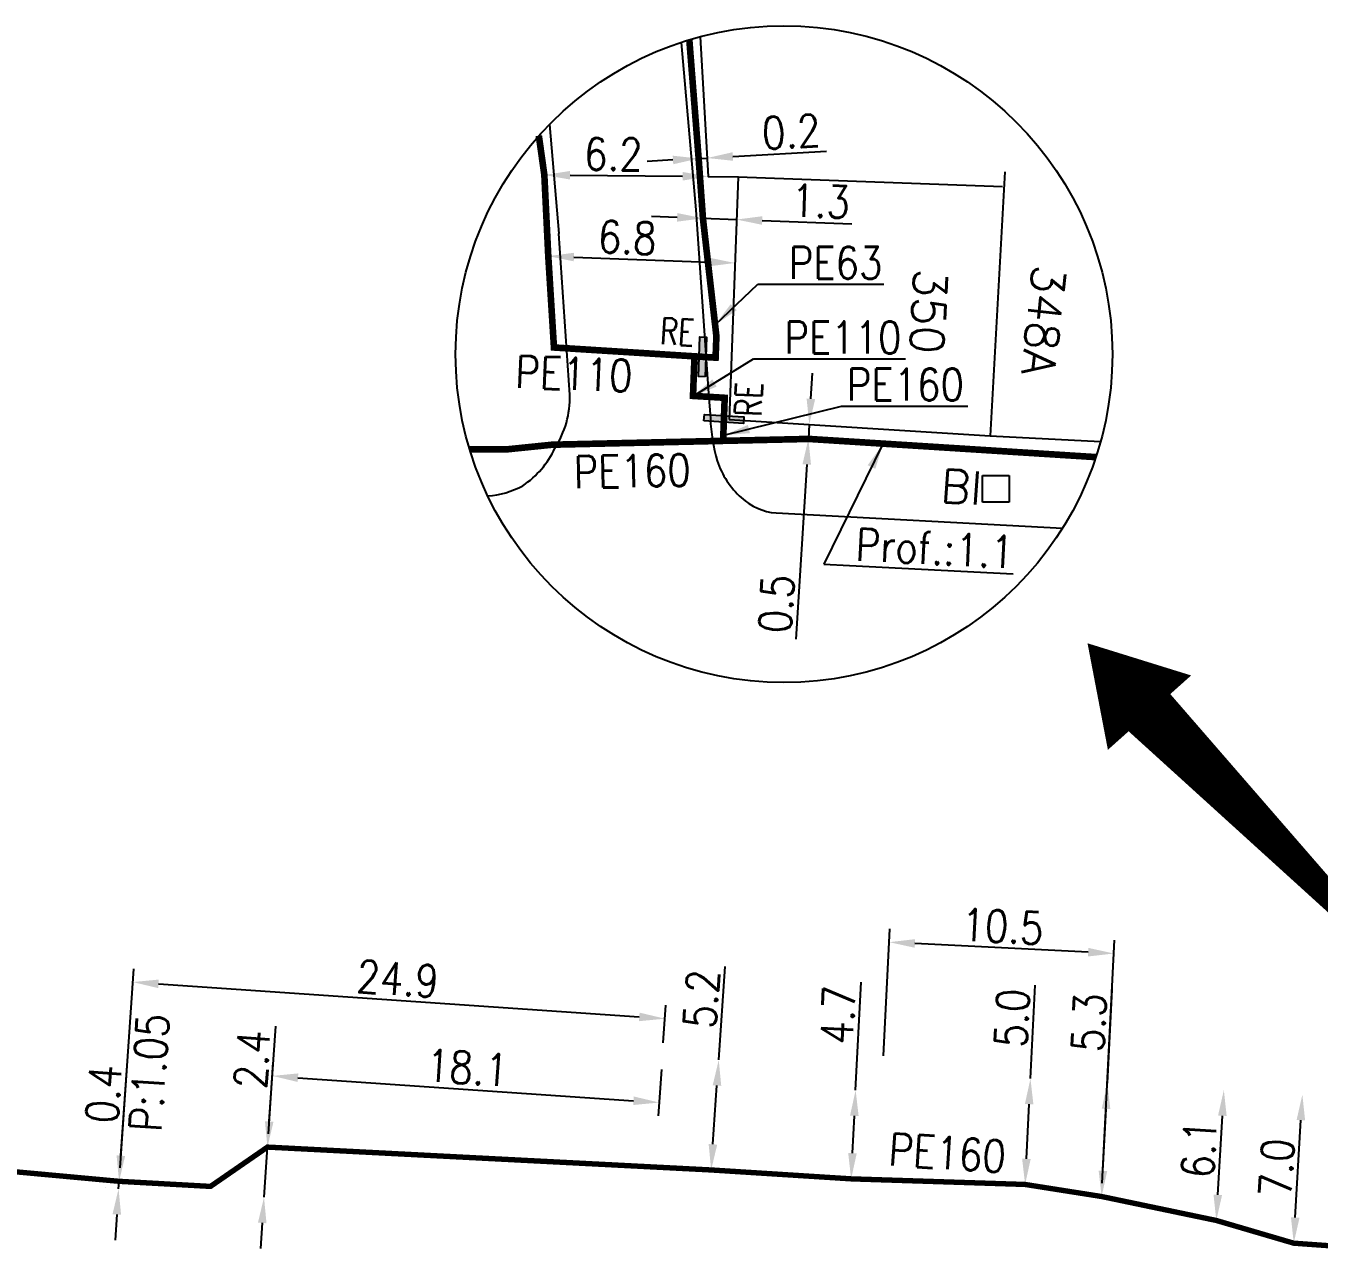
# Model space of a CAD drawing. Header units: millimetres. Extents: x 145011 to 146000, y 128282 to 128813.
# Drawn here: x 145407.6 to 145468, y 128415.7 to 128473.1 of the extents above; entities that cross this region are included whole.
import ezdxf
from ezdxf.enums import TextEntityAlignment as Align

# ---------------------------------------------------------------- set-up
doc = ezdxf.new("R2010")
doc.units = ezdxf.units.MM
doc.header["$PDMODE"] = 34
doc.linetypes.add('L_100_PE', pattern=[14, 10, -1.5, 1, -1.5])
doc.layers.get('0').update_dxf_attribs({"linetype": 'CONTINUOUS'})
doc.layers.get('DEFPOINTS').update_dxf_attribs({"linetype": 'CONTINUOUS'})
doc.layers.add('L_140', color=3, linetype='CONTINUOUS')
doc.layers.add('L_340', color=7, linetype='CONTINUOUS')
doc.styles.get("Standard").update_dxf_attribs({"font": 'romans.shx', "width": 0.85})
doc.dimstyles.get("Standard").update_dxf_attribs({"dimtxt": 1.5, "dimasz": 1.2, "dimexe": 0.625, "dimexo": 0.625, "dimgap": 0.25, "dimtad": 1, "dimdec": 1, "dimzin": 0, "dimdsep": 46, "dimtxsty": 'Standard', "dimcen": -0.5, "dimadec": 0, "dimazin": 0, "dimtfac": 1, "dimtdec": 1, "dimtmove": 0, "dimatfit": 3, "dimfxl": 0, "dimtolj": 1, "dimtzin": 0, "dimarcsym": 0})

# ---------------------------------------------------------------- blocks, each defined once
blk = doc.blocks.new('*D38')
at = {"layer": 'DEFPOINTS', "color": 0, "linetype": 'Continuous', "transparency": 16777216}
for p in [(145447.95, 128430.325), (145447.65, 128424.392), (145457.864, 128418.449)]:
    blk.add_point(p, dxfattribs=at)
at = {"layer": 'L_140', "color": 0, "linetype": 'Continuous', "lineweight": -2, "transparency": 16777216}
for p, q in [((145447.682, 128425.016), (145447.981, 128430.949)), ((145457.896, 128419.073), (145458.468, 128430.421)), ((145457.238, 128429.857), (145449.148, 128430.265))]:
    blk.add_line(p, q, dxfattribs=at)
at = {"layer": 'L_140', "color": 0, "linetype": 'Continuous', "transparency": 16777216}
for points in [[(145449.158, 128430.465), (145449.138, 128430.065), (145447.95, 128430.325)], [(145457.248, 128430.057), (145457.228, 128429.657), (145458.436, 128429.796)]]:
    blk.add_solid(points, dxfattribs=at)
at = {"layer": 'L_140', "color": 0, "linetype": 'Continuous', "transparency": 16777216, "insert": (145453.243, 128431.06), "char_height": 1.5, "attachment_point": 5, "rotation": 357.11333}
blk.add_mtext('\\A1;10.5', dxfattribs=at)
blk = doc.blocks.new('*D39')
at = {"layer": 'DEFPOINTS', "color": 0, "linetype": 'Continuous', "transparency": 16777216}
for p in [(145454.541, 128423.955), (145454.541, 128423.955), (145454.292, 128419.012)]:
    blk.add_point(p, dxfattribs=at)
at = {"layer": 'L_140', "color": 0, "linetype": 'Continuous', "lineweight": -2, "transparency": 16777216}
for p, q in [((145454.541, 128423.955), (145454.761, 128428.321)), ((145454.352, 128420.21), (145454.48, 128422.757))]:
    blk.add_line(p, q, dxfattribs=at)
at = {"layer": 'L_140', "color": 0, "linetype": 'Continuous', "transparency": 16777216}
for points in [[(145454.281, 128422.767), (145454.68, 128422.747), (145454.541, 128423.955)], [(145454.152, 128420.22), (145454.552, 128420.2), (145454.292, 128419.012)]]:
    blk.add_solid(points, dxfattribs=at)
at = {"layer": 'L_140', "color": 0, "linetype": 'Continuous', "transparency": 16777216, "insert": (145453.682, 128426.788), "char_height": 1.5, "attachment_point": 5, "rotation": 87.11333}
blk.add_mtext('\\A1;5.0', dxfattribs=at)
blk = doc.blocks.new('*D40')
at = {"layer": 'DEFPOINTS', "color": 0, "linetype": 'Continuous', "transparency": 16777216}
for p in [(145458.131, 128423.742), (145458.131, 128423.742), (145457.864, 128418.449)]:
    blk.add_point(p, dxfattribs=at)
at = {"layer": 'L_140', "color": 0, "linetype": 'Continuous', "lineweight": -2, "transparency": 16777216}
for p, q in [((145458.131, 128423.742), (145458.351, 128428.108)), ((145457.924, 128419.647), (145458.071, 128422.543))]:
    blk.add_line(p, q, dxfattribs=at)
at = {"layer": 'L_140', "color": 0, "linetype": 'Continuous', "transparency": 16777216}
for points in [[(145457.871, 128422.553), (145458.27, 128422.533), (145458.131, 128423.742)], [(145457.725, 128419.657), (145458.124, 128419.637), (145457.864, 128418.449)]]:
    blk.add_solid(points, dxfattribs=at)
at = {"layer": 'L_140', "color": 0, "linetype": 'Continuous', "transparency": 16777216, "insert": (145457.273, 128426.574), "char_height": 1.5, "attachment_point": 5, "rotation": 87.11333}
blk.add_mtext('\\A1;5.3', dxfattribs=at)
blk = doc.blocks.new('*D41')
at = {"layer": 'DEFPOINTS', "color": 0, "linetype": 'Continuous', "transparency": 16777216}
for p in [(145446.38, 128423.418), (145446.38, 128423.418), (145446.171, 128419.274)]:
    blk.add_point(p, dxfattribs=at)
at = {"layer": 'L_140', "color": 0, "linetype": 'Continuous', "lineweight": -2, "transparency": 16777216}
for p, q in [((145446.38, 128423.418), (145446.634, 128428.453)), ((145446.232, 128420.472), (145446.32, 128422.22))]:
    blk.add_line(p, q, dxfattribs=at)
at = {"layer": 'L_140', "color": 0, "linetype": 'Continuous', "transparency": 16777216}
for points in [[(145446.12, 128422.23), (145446.52, 128422.21), (145446.38, 128423.418)], [(145446.032, 128420.482), (145446.431, 128420.462), (145446.171, 128419.274)]]:
    blk.add_solid(points, dxfattribs=at)
at = {"layer": 'L_140', "color": 0, "linetype": 'Continuous', "transparency": 16777216, "insert": (145445.555, 128426.92), "char_height": 1.5, "attachment_point": 5, "rotation": 87.11333}
blk.add_mtext('\\A1;4.7', dxfattribs=at)
blk = doc.blocks.new('*D42')
at = {"layer": 'DEFPOINTS', "color": 0, "linetype": 'Continuous', "transparency": 16777216}
for p in [(145439.99, 128424.826), (145439.99, 128424.826), (145439.636, 128419.689)]:
    blk.add_point(p, dxfattribs=at)
at = {"layer": 'L_140', "color": 0, "linetype": 'Continuous', "lineweight": -2, "transparency": 16777216}
for p, q in [((145439.99, 128424.826), (145440.29, 128429.188)), ((145439.718, 128420.886), (145439.907, 128423.629))]:
    blk.add_line(p, q, dxfattribs=at)
at = {"layer": 'L_140', "color": 0, "linetype": 'Continuous', "transparency": 16777216}
for points in [[(145439.708, 128423.643), (145440.107, 128423.616), (145439.99, 128424.826)], [(145439.519, 128420.899), (145439.918, 128420.872), (145439.636, 128419.689)]]:
    blk.add_solid(points, dxfattribs=at)
at = {"layer": 'L_140', "color": 0, "linetype": 'Continuous', "transparency": 16777216, "insert": (145439.183, 128427.674), "char_height": 1.5, "attachment_point": 5, "rotation": 86.0649}
blk.add_mtext('\\A1;5.2', dxfattribs=at)
blk = doc.blocks.new('*D43')
at = {"layer": 'DEFPOINTS', "color": 0, "linetype": 'Continuous', "transparency": 16777216}
for p in [(145437.358, 128425.007), (145437.209, 128422.838), (145418.923, 128420.757)]:
    blk.add_point(p, dxfattribs=at)
at = {"layer": 'L_140', "color": 0, "linetype": 'Continuous', "lineweight": -2, "transparency": 16777216}
for p, q in [((145418.966, 128421.38), (145419.195, 128424.704)), ((145437.315, 128424.384), (145437.166, 128422.215)), ((145420.349, 128423.998), (145436.012, 128422.921))]:
    blk.add_line(p, q, dxfattribs=at)
at = {"layer": 'L_140', "color": 0, "linetype": 'Continuous', "transparency": 16777216}
for points in [[(145420.363, 128424.198), (145420.335, 128423.799), (145419.152, 128424.08)], [(145436.026, 128423.12), (145435.998, 128422.721), (145437.209, 128422.838)]]:
    blk.add_solid(points, dxfattribs=at)
at = {"layer": 'L_140', "color": 0, "linetype": 'Continuous', "transparency": 16777216, "insert": (145428.249, 128424.457), "char_height": 1.5, "attachment_point": 5, "rotation": 356.0649}
blk.add_mtext('\\A1;18.1', dxfattribs=at)
blk = doc.blocks.new('*D44')
at = {"layer": 'DEFPOINTS', "color": 0, "linetype": 'Continuous', "transparency": 16777216}
for p in [(145411.997, 128419.159), (145411.973, 128418.81), (145411.973, 128418.81)]:
    blk.add_point(p, dxfattribs=at)
at = {"layer": 'L_140', "color": 0, "linetype": 'Continuous', "lineweight": -2, "transparency": 16777216}
for p, q in [((145412.079, 128420.356), (145412.384, 128424.778)), ((145411.374, 128419.202), (145411.374, 128419.202)), ((145411.973, 128418.81), (145411.997, 128419.159)), ((145411.35, 128418.853), (145411.35, 128418.853)), ((145411.891, 128417.612), (145411.808, 128416.415))]:
    blk.add_line(p, q, dxfattribs=at)
at = {"layer": 'L_140', "color": 0, "linetype": 'Continuous', "transparency": 16777216}
for points in [[(145411.88, 128420.37), (145412.279, 128420.342), (145411.997, 128419.159)], [(145411.691, 128417.626), (145412.09, 128417.599), (145411.973, 128418.81)]]:
    blk.add_solid(points, dxfattribs=at)
at = {"layer": 'L_140', "color": 0, "linetype": 'Continuous', "transparency": 16777216, "insert": (145411.275, 128423.234), "char_height": 1.5, "attachment_point": 5, "rotation": 86.0649}
blk.add_mtext('\\A1;0.4', dxfattribs=at)
blk = doc.blocks.new('*D45')
at = {"layer": 'DEFPOINTS', "color": 0, "linetype": 'Continuous', "transparency": 16777216}
for p in [(145418.923, 128420.757), (145418.762, 128418.412), (145418.762, 128418.412)]:
    blk.add_point(p, dxfattribs=at)
at = {"layer": 'L_140', "color": 0, "linetype": 'Continuous', "lineweight": -2, "transparency": 16777216}
for p, q in [((145419.005, 128421.954), (145419.311, 128426.397)), ((145418.762, 128418.412), (145418.923, 128420.757)), ((145418.68, 128417.215), (145418.597, 128416.018))]:
    blk.add_line(p, q, dxfattribs=at)
at = {"layer": 'L_140', "color": 0, "linetype": 'Continuous', "transparency": 16777216}
for points in [[(145418.806, 128421.968), (145419.205, 128421.94), (145418.923, 128420.757)], [(145418.48, 128417.229), (145418.879, 128417.201), (145418.762, 128418.412)]]:
    blk.add_solid(points, dxfattribs=at)
at = {"layer": 'L_140', "color": 0, "linetype": 'Continuous', "transparency": 16777216, "insert": (145418.203, 128424.854), "char_height": 1.5, "attachment_point": 5, "rotation": 86.0649}
blk.add_mtext('\\A1;2.4', dxfattribs=at)
blk = doc.blocks.new('*D47')
at = {"layer": 'DEFPOINTS', "color": 0, "linetype": 'Continuous', "transparency": 16777216}
for p in [(145437.478, 128426.753), (145437.358, 128425.007), (145411.997, 128419.159)]:
    blk.add_point(p, dxfattribs=at)
at = {"layer": 'L_140', "color": 0, "linetype": 'Continuous', "lineweight": -2, "transparency": 16777216}
for p, q in [((145412.04, 128419.782), (145412.68, 128429.086)), ((145413.834, 128428.38), (145436.281, 128426.836)), ((145437.401, 128425.631), (145437.521, 128427.377))]:
    blk.add_line(p, q, dxfattribs=at)
at = {"layer": 'L_140', "color": 0, "linetype": 'Continuous', "transparency": 16777216}
for points in [[(145413.848, 128428.579), (145413.821, 128428.18), (145412.637, 128428.462)], [(145436.295, 128427.035), (145436.268, 128426.636), (145437.478, 128426.753)]]:
    blk.add_solid(points, dxfattribs=at)
at = {"layer": 'L_140', "color": 0, "linetype": 'Continuous', "transparency": 16777216, "insert": (145425.006, 128428.614), "char_height": 1.5, "attachment_point": 5, "rotation": 356.0649}
blk.add_mtext('\\A1;24.9', dxfattribs=at)
blk = doc.blocks.new('*D91')
at = {"layer": 'DEFPOINTS', "color": 0, "linetype": 'Continuous', "transparency": 16777216}
for p in [(145463.569, 128423.421), (145463.569, 128423.421), (145463.217, 128417.331)]:
    blk.add_point(p, dxfattribs=at)
at = {"layer": 'L_140', "color": 0, "linetype": 'Continuous', "lineweight": -2, "transparency": 16777216}
blk.add_line((145463.286, 128418.529), (145463.5, 128422.223), dxfattribs=at)
at = {"layer": 'L_140', "color": 0, "linetype": 'Continuous', "transparency": 16777216}
for points in [[(145463.3, 128422.234), (145463.7, 128422.211), (145463.569, 128423.421)], [(145463.087, 128418.54), (145463.486, 128418.517), (145463.217, 128417.331)]]:
    blk.add_solid(points, dxfattribs=at)
at = {"layer": 'L_140', "color": 0, "linetype": 'Continuous', "transparency": 16777216, "insert": (145462.409, 128420.675), "char_height": 1.5, "attachment_point": 5, "rotation": 86.68761}
blk.add_mtext('\\A1;6.1', dxfattribs=at)
blk = doc.blocks.new('*D173')
at = {"layer": 'DEFPOINTS', "color": 0, "linetype": 'Continuous', "transparency": 16777216}
for p in [(145467.234, 128423.208), (145467.234, 128423.208), (145466.832, 128416.27)]:
    blk.add_point(p, dxfattribs=at)
at = {"layer": 'L_140', "color": 0, "linetype": 'Continuous', "lineweight": -2, "transparency": 16777216}
for p, q in [((145466.901, 128417.468), (145467.164, 128422.011)), ((145467.456, 128416.234), (145467.456, 128416.234))]:
    blk.add_line(p, q, dxfattribs=at)
at = {"layer": 'L_140', "color": 0, "linetype": 'Continuous', "transparency": 16777216}
for points in [[(145466.965, 128422.022), (145467.364, 128421.999), (145467.234, 128423.208)], [(145466.702, 128417.48), (145467.101, 128417.457), (145466.832, 128416.27)]]:
    blk.add_solid(points, dxfattribs=at)
at = {"layer": 'L_140', "color": 0, "linetype": 'Continuous', "transparency": 16777216, "insert": (145466.034, 128419.797), "char_height": 1.5, "attachment_point": 5, "rotation": 86.68643}
blk.add_mtext('\\A1;7.0', dxfattribs=at)
blk = doc.blocks.new('t112o')
at = {"color": 0, "linetype": 'Continuous'}
for p, q in [((-0.5, 0.5), (0.5, 0.5)), ((-0.5, -0.5), (-0.5, 0.5)), ((0.5, 0.5), (0.5, -0.5)), ((0.5, -0.5), (-0.5, -0.5))]:
    blk.add_line(p, q, dxfattribs=at)
blk = doc.blocks.new('*D222')
at = {"layer": 'DEFPOINTS', "color": 0, "linetype": 'Continuous', "transparency": 16777216}
for p in [(145439.052, 128466.917), (145439.452, 128466.94), (145439.452, 128466.94)]:
    blk.add_point(p, dxfattribs=at)
at = {"layer": 'L_140', "color": 0, "linetype": 'Continuous', "lineweight": -2, "transparency": 16777216}
for p, q in [((145440.65, 128467.009), (145445.014, 128467.26)), ((145437.854, 128466.848), (145436.656, 128466.78)), ((145439.052, 128466.917), (145439.452, 128466.94))]:
    blk.add_line(p, q, dxfattribs=at)
at = {"layer": 'L_140', "color": 0, "linetype": 'Continuous', "transparency": 16777216}
for points in [[(145440.638, 128467.209), (145440.661, 128466.81), (145439.452, 128466.94)], [(145437.843, 128467.048), (145437.866, 128466.649), (145439.052, 128466.917)]]:
    blk.add_solid(points, dxfattribs=at)
at = {"layer": 'L_140', "color": 0, "linetype": 'Continuous', "transparency": 16777216, "insert": (145443.374, 128468.168), "char_height": 1.5, "attachment_point": 5, "rotation": 3.29238}
blk.add_mtext('\\A1;0.2', dxfattribs=at)
blk = doc.blocks.new('*D223')
at = {"layer": 'DEFPOINTS', "color": 0, "linetype": 'Continuous', "transparency": 16777216}
for p in [(145439.252, 128464.124), (145440.821, 128464.066), (145440.821, 128464.066)]:
    blk.add_point(p, dxfattribs=at)
at = {"layer": 'L_140', "color": 0, "linetype": 'Continuous', "lineweight": -2, "transparency": 16777216}
for p, q in [((145438.053, 128464.168), (145436.853, 128464.212)), ((145439.252, 128464.124), (145440.821, 128464.066)), ((145442.02, 128464.022), (145446.207, 128463.868))]:
    blk.add_line(p, q, dxfattribs=at)
at = {"layer": 'L_140', "color": 0, "linetype": 'Continuous', "transparency": 16777216}
for points in [[(145438.06, 128464.368), (145438.045, 128463.968), (145439.252, 128464.124)], [(145442.028, 128464.222), (145442.013, 128463.822), (145440.821, 128464.066)]]:
    blk.add_solid(points, dxfattribs=at)
at = {"layer": 'L_140', "color": 0, "linetype": 'Continuous', "transparency": 16777216, "insert": (145444.75, 128464.922), "char_height": 1.5, "attachment_point": 5, "rotation": 357.89185}
blk.add_mtext('\\A1;1.3', dxfattribs=at)
blk = doc.blocks.new('*D224')
at = {"layer": 'DEFPOINTS', "color": 0, "linetype": 'Continuous', "transparency": 16777216}
for p in [(145431.849, 128466.146), (145439.501, 128466.078), (145439.501, 128466.078)]:
    blk.add_point(p, dxfattribs=at)
at = {"layer": 'L_140', "color": 0, "linetype": 'Continuous', "lineweight": -2, "transparency": 16777216}
blk.add_line((145433.049, 128466.135), (145438.301, 128466.088), dxfattribs=at)
at = {"layer": 'L_140', "color": 0, "linetype": 'Continuous', "transparency": 16777216}
for points in [[(145433.051, 128466.335), (145433.047, 128465.935), (145431.849, 128466.146)], [(145438.303, 128466.288), (145438.3, 128465.888), (145439.501, 128466.078)]]:
    blk.add_solid(points, dxfattribs=at)
at = {"layer": 'L_140', "color": 0, "linetype": 'Continuous', "transparency": 16777216, "insert": (145435.071, 128467.117), "char_height": 1.5, "attachment_point": 5, "rotation": 359.49252}
blk.add_mtext('\\A1;6.2', dxfattribs=at)
blk = doc.blocks.new('*D225')
at = {"layer": 'DEFPOINTS', "color": 0, "linetype": 'Continuous', "transparency": 16777216}
for p in [(145432.032, 128462.359), (145440.747, 128462.038), (145440.747, 128462.038)]:
    blk.add_point(p, dxfattribs=at)
at = {"layer": 'L_140', "color": 0, "linetype": 'Continuous', "lineweight": -2, "transparency": 16777216}
blk.add_line((145433.231, 128462.315), (145439.547, 128462.082), dxfattribs=at)
at = {"layer": 'L_140', "color": 0, "linetype": 'Continuous', "transparency": 16777216}
for points in [[(145433.238, 128462.515), (145433.223, 128462.115), (145432.032, 128462.359)], [(145439.555, 128462.282), (145439.54, 128461.883), (145440.747, 128462.038)]]:
    blk.add_solid(points, dxfattribs=at)
at = {"layer": 'L_140', "color": 0, "linetype": 'Continuous', "transparency": 16777216, "insert": (145435.721, 128463.224), "char_height": 1.5, "attachment_point": 5, "rotation": 357.89185}
blk.add_mtext('\\A1;6.8', dxfattribs=at)
blk = doc.blocks.new('*D226')
at = {"layer": 'DEFPOINTS', "color": 0, "linetype": 'Continuous', "transparency": 16777216}
for p in [(145444.216, 128454.502), (145444.216, 128454.502), (145444.19, 128453.823)]:
    blk.add_point(p, dxfattribs=at)
at = {"layer": 'L_140', "color": 0, "linetype": 'Continuous', "lineweight": -2, "transparency": 16777216}
for p, q in [((145444.292, 128455.699), (145444.367, 128456.897)), ((145444.216, 128454.502), (145444.174, 128453.824)), ((145443.566, 128453.862), (145443.55, 128453.863)), ((145444.099, 128452.626), (145443.586, 128444.478))]:
    blk.add_line(p, q, dxfattribs=at)
at = {"layer": 'L_140', "color": 0, "linetype": 'Continuous', "transparency": 16777216}
for points in [[(145444.092, 128455.712), (145444.491, 128455.687), (145444.216, 128454.502)], [(145443.899, 128452.639), (145444.298, 128452.614), (145444.174, 128453.824)]]:
    blk.add_solid(points, dxfattribs=at)
at = {"layer": 'L_140', "color": 0, "linetype": 'Continuous', "transparency": 16777216, "insert": (145442.688, 128446.123), "char_height": 1.5, "attachment_point": 5, "rotation": 86.40407}
blk.add_mtext('\\A1;0.5', dxfattribs=at)
blk = doc.blocks.new('L_340_20')
at = {"linetype": 'Continuous'}
blk.add_hatch(color=0, dxfattribs=at).paths.add_polyline_path([(0.125, 0.75), (-0.125, 0.75), (-0.125, -0.75), (0.125, -0.75)])
at = {"color": 0, "linetype": 'Continuous'}
blk.add_lwpolyline([(-0.125, 0.75), (0.125, 0.75), (0.125, -0.75), (-0.125, -0.75)], close=True, dxfattribs=at)
at = {"color": 0, "linetype": 'Continuous', "width": 0.75}
for tag, height, flags, p in [('RE', 1.5, 8, (0, 3)), ('DEF_LEG', 1.2, 3, (0, -5)), ('DEF_COUP', 1.2, 3, (0, -7.5)), ('DEF_TYPE', 1.2, 3, (0, -10))]:
    blk.add_attdef(tag, text='', height=height, dxfattribs=dict(at, flags=flags)).set_placement(p, align=Align.MIDDLE)

msp = doc.modelspace()

# ---------------------------------------------------------------- linework, layer by layer
at = {"layer": 'L_140', "color": 7}
for p, q in [((145440.895, 128466.066), (145453.229, 128465.611)), ((145453.35, 128466.294), (145452.655, 128453.971))]:
    msp.add_line(p, q, dxfattribs=at)
at = {"layer": 'L_140', "linetype": 'L_100_PE'}
msp.add_lwpolyline([(145438.617, 128472.459, 0.309, 0.309, 0), (145439.052, 128466.917, 0.309, 0.309, 0), (145439.252, 128464.124, 0.309, 0.309, 0), (145439.88, 128458.623, 0.309, 0.309, 0), (145439.843, 128457.618, 0.309, 0.309, 0), (145439.233, 128457.656, 0.309, 0.309, 0), (145438.857, 128457.68, 0.309, 0.309, 0), (145432.298, 128458.092, 0.309, 0.309, 0), (145432.032, 128462.359, 0.309, 0.309, 0), (145432.032, 128462.359, 0.309, 0.309, 0), (145432.032, 128462.359, 0.309, 0.309, 0), (145431.849, 128466.146, 0.309, 0.309, 0), (145431.592, 128467.98, 0, 0, 0)], format="xyseb", dxfattribs=at)
at = {"layer": 'L_140', "color": 7}
for points in [[(145438.236, 128472.339), (145438.915, 128464.515)], [(145439.126, 128472.603), (145439.501, 128466.078), (145440.895, 128466.066), (145440.478, 128454.737)], [(145432.082, 128468.504), (145432.518, 128463.408)]]:
    msp.add_lwpolyline(points, dxfattribs=at)
at = {"layer": 'L_140', "color": 7, "flags": 128}
for points in [[(145438.915, 128464.515), (145439.518, 128455.943)], [(145440.478, 128454.737), (145452.655, 128453.971), (145457.816, 128453.71)]]:
    msp.add_lwpolyline(points, dxfattribs=at)
for points in [[(145429.21, 128451.16, 0.107528), (145430.85, 128451.64, 0.1308), (145432.345, 128453.387, 0.1469), (145433.043, 128455.88), (145432.518, 128463.408)], [(145439.518, 128455.943), (145439.599, 128454.78, 0.0621), (145439.924, 128452.793, 0.1337), (145441.043, 128451.081, 0.1642), (145442.668, 128450.365), (145456.037, 128449.656)]]:
    msp.add_lwpolyline(points, format="xyb", dxfattribs=at)
at = {"layer": 'L_140', "const_width": 0.309, "flags": 128}
msp.add_lwpolyline([(145440.195, 128453.769), (145440.232, 128454.756), (145440.268, 128455.743), (145438.789, 128455.832), (145438.826, 128456.823), (145438.858, 128457.68)], dxfattribs=at)
at = {"layer": 'L_140', "linetype": 'L_100_PE'}
for points, const_width in [([(145428.365, 128453.334), (145430.108, 128453.337), (145432.22, 128453.553), (145439.576, 128453.719), (145444.19, 128453.823), (145457.593, 128452.974)], 0.309), ([(145473.532, 128415.79), (145466.832, 128416.27), (145463.217, 128417.331), (145457.864, 128418.449), (145457.864, 128418.449), (145454.292, 128419.012), (145446.171, 128419.274), (145439.636, 128419.689), (145418.923, 128420.757), (145418.923, 128420.757), (145416.264, 128418.921), (145411.997, 128419.159), (145404.506, 128419.848)], 0.25)]:
    msp.add_lwpolyline(points, dxfattribs=dict(at, const_width=const_width))
at = {"layer": 'L_140', "color": 7, "linetype": 'Continuous', "flags": 128}
msp.add_lwpolyline([(145472.873, 128427.976, 0.434, 2.606, 0), (145460.099, 128441.043, 2.606, 0, 0), (145457.205, 128444.282, 0, 5.212, 0), (145460.099, 128441.043, 5.212, 5.212, 0)], format="xyseb", dxfattribs=at)
at = {"layer": 'L_140', "color": 7}
msp.add_circle((145443.036, 128457.78), 15.33, dxfattribs=at)

# ---------------------------------------------------------------- block references
at = {"layer": 'L_140', "color": 7, "xscale": 1.234271642373642, "yscale": 1.234271642373642, "zscale": 1.23427164236928}
msp.add_blockref('t112o', (145452.923, 128451.495), dxfattribs=at)
at = {"layer": 'L_340'}
ref = msp.add_blockref('L_340_20', (145439.233, 128457.656), dxfattribs=dict(at, xscale=1.234271643111174, yscale=1.234271643111174, zscale=1.234271643113429, rotation=177.8918526379465))
ref.add_attrib('RE', 'RE', dxfattribs={"layer": '0', "color": 0, "linetype": 'Continuous', "height": 1.2343, "rotation": 356.40407, "width": 0.75, "flags": 8}).set_placement((145438.054, 128458.824), align=Align.MIDDLE)
ref = msp.add_blockref('L_340_20', (145440.232, 128454.756), dxfattribs=dict(at, xscale=1.234271643112841, yscale=1.234271643112841, zscale=1.234271643112841, rotation=86.38684019193057))
ref.add_attrib('RE', 'RE', dxfattribs={"layer": '0', "color": 0, "linetype": 'Continuous', "height": 1.2343, "rotation": 87.89185, "width": 0.75, "flags": 8}).set_placement((145441.388, 128455.669), align=Align.MIDDLE)

# ---------------------------------------------------------------- texts
at = {"layer": 'L_140', "color": 7}
for s, rotation, p in [('348A', 263.87175, (145455.158, 128459.352)), ('350', 266.98244, (145449.787, 128459.773)), ('BI', 356.00595, (145451.322, 128451.583))]:
    msp.add_text(s, height=1.5428, rotation=rotation, dxfattribs=at).set_placement(p, align=Align.MIDDLE)
at = {"layer": 'L_140', "linetype": 'Continuous', "width": 0.85}
for s, rotation, p in [('PE110', 357.90676, (145430.476, 128456.213)), ('PE160', 1.14546, (145433.234, 128451.52)), ('PE160', 356.27661, (145447.89, 128419.914))]:
    msp.add_text(s, height=1.5, rotation=rotation, dxfattribs=at).set_placement(p)
at = {"layer": 'L_140', "linetype": 'Continuous', "char_height": 1.5, "attachment_point": 7}
for s, insert in [('PE63', (145443.259, 128461.295)), ('PE110', (145443.056, 128457.809)), ('PE160', (145445.97, 128455.61))]:
    msp.add_mtext(s, dxfattribs=dict(at, insert=insert))
for s, insert, rotation in [('Prof.:1.1', (145446.356, 128448.149), 357.13835), ('\\A1;P:1.05', (145413.966, 128421.431), 86.0649)]:
    msp.add_mtext(s, dxfattribs=dict(at, insert=insert, rotation=rotation))

# ---------------------------------------------------------------- dimensions: what is measured, and where the dimension line sits
at = {"layer": 'L_140', "linetype": 'Continuous'}
dim = msp.add_linear_dim(base=(145439.452, 128466.94), p1=(145439.052, 128466.917), p2=(145439.452, 128466.94), angle=183.29238, text='0.2', dimstyle='Standard', override={"dimscale": 1, "dimlfac": 1, "dimlunit": 2}, dxfattribs=at)
dim.commit()
dim.dimension.update_dxf_attribs({"geometry": '*D222', "text_midpoint": (145443.431, 128467.169), "dimtype": 160})
for base, p1, p2, angle, text, picture, middle in [((145439.501, 128466.078), (145431.849, 128466.146), (145439.501, 128466.078), 179.49252, '6.2', '*D224', (145435.062, 128466.117)), ((145440.821, 128464.066), (145439.252, 128464.124), (145440.821, 128464.066), 177.89185, '1.3', '*D223', (145444.713, 128463.923)), ((145440.747, 128462.038), (145432.032, 128462.359), (145440.747, 128462.038), 177.89185, '6.8', '*D225', (145435.684, 128462.225)), ((145444.216, 128454.502), (145444.19, 128453.823), (145444.216, 128454.502), 266.40407, '0.5', '*D226', (145443.686, 128446.06)), ((145446.38, 128423.418), (145446.171, 128419.274), (145446.38, 128423.418), 267.11333, '4.7', '*D41', (145446.554, 128426.869))]:
    dim = msp.add_linear_dim(base=base, p1=p1, p2=p2, angle=angle, text=text, dimstyle='Standard', dxfattribs=at)
    dim.commit()
    dim.dimension.update_dxf_attribs({"geometry": picture, "text_midpoint": middle, "dimtype": 160})
for base, p1, p2, angle, picture, middle in [((145447.95, 128430.325), (145457.864, 128418.449), (145447.65, 128424.392), 357.11333, '*D38', (145453.193, 128430.061)), ((145437.478, 128426.753), (145411.997, 128419.159), (145437.358, 128425.007), 176.0649, '*D47', (145424.938, 128427.616)), ((145439.9896, 128424.8264), (145439.6361, 128419.6885), (145439.9895, 128424.8264), 266.0649, '*D42', (145440.1807, 128427.6055)), ((145454.5408, 128423.9553), (145454.29152, 128419.01158), (145454.5408, 128423.9553), 267.11333, '*D39', (145454.68109, 128426.73748)), ((145458.131, 128423.742), (145457.864, 128418.449), (145458.131, 128423.742), 267.11333, '*D40', (145458.271, 128426.524)), ((145418.762, 128418.412), (145418.923, 128420.757), (145418.762, 128418.412), 86.0649, '*D45', (145419.2, 128424.785)), ((145437.209, 128422.838), (145418.923, 128420.757), (145437.358, 128425.007), 176.0649, '*D43', (145428.18, 128423.459)), ((145411.973, 128418.81), (145411.997, 128419.159), (145411.973, 128418.81), 86.0649, '*D44', (145412.273, 128423.165)), ((145463.569, 128423.421), (145463.217, 128417.331), (145463.569, 128423.421), 266.68761, '*D91', (145463.407, 128420.617)), ((145467.234, 128423.208), (145466.832, 128416.27), (145467.234, 128423.208), 266.68643, '*D173', (145467.033, 128419.739))]:
    dim = msp.add_linear_dim(base=base, p1=p1, p2=p2, angle=angle, dimstyle='Standard', dxfattribs=at)
    dim.commit()
    dim.dimension.update_dxf_attribs({"geometry": picture, "text_midpoint": middle, "dimtype": 160})

# ---------------------------------------------------------------- leaders
at = {"layer": 'L_140', "linetype": 'Continuous', "annotation_type": 0, "has_hookline": 1, "hookline_direction": 0}
for points, text_width in [([(145439.82, 128459.145), (145441.809, 128461.045), (145443.009, 128461.045)], 4.432), ([(145438.772, 128455.804), (145441.606, 128457.559), (145442.806, 128457.559)], 5.646), ([(145440.234, 128453.995), (145445.72, 128455.36)], 5.646)]:
    msp.add_leader(points, dimstyle='Standard', dxfattribs=dict(at, text_width=text_width))
at = {"layer": 'L_140', "linetype": 'Continuous', "annotation_type": 0, "has_hookline": 1, "hookline_direction": 0, "text_width": 7.407, "horizontal_direction": (0.998753, -0.049924, 0)}
msp.add_leader([(145447.653, 128453.587), (145444.895, 128447.972), (145446.094, 128447.912)], dimstyle='Standard', dxfattribs=at)

doc.saveas('drawing.dxf')
